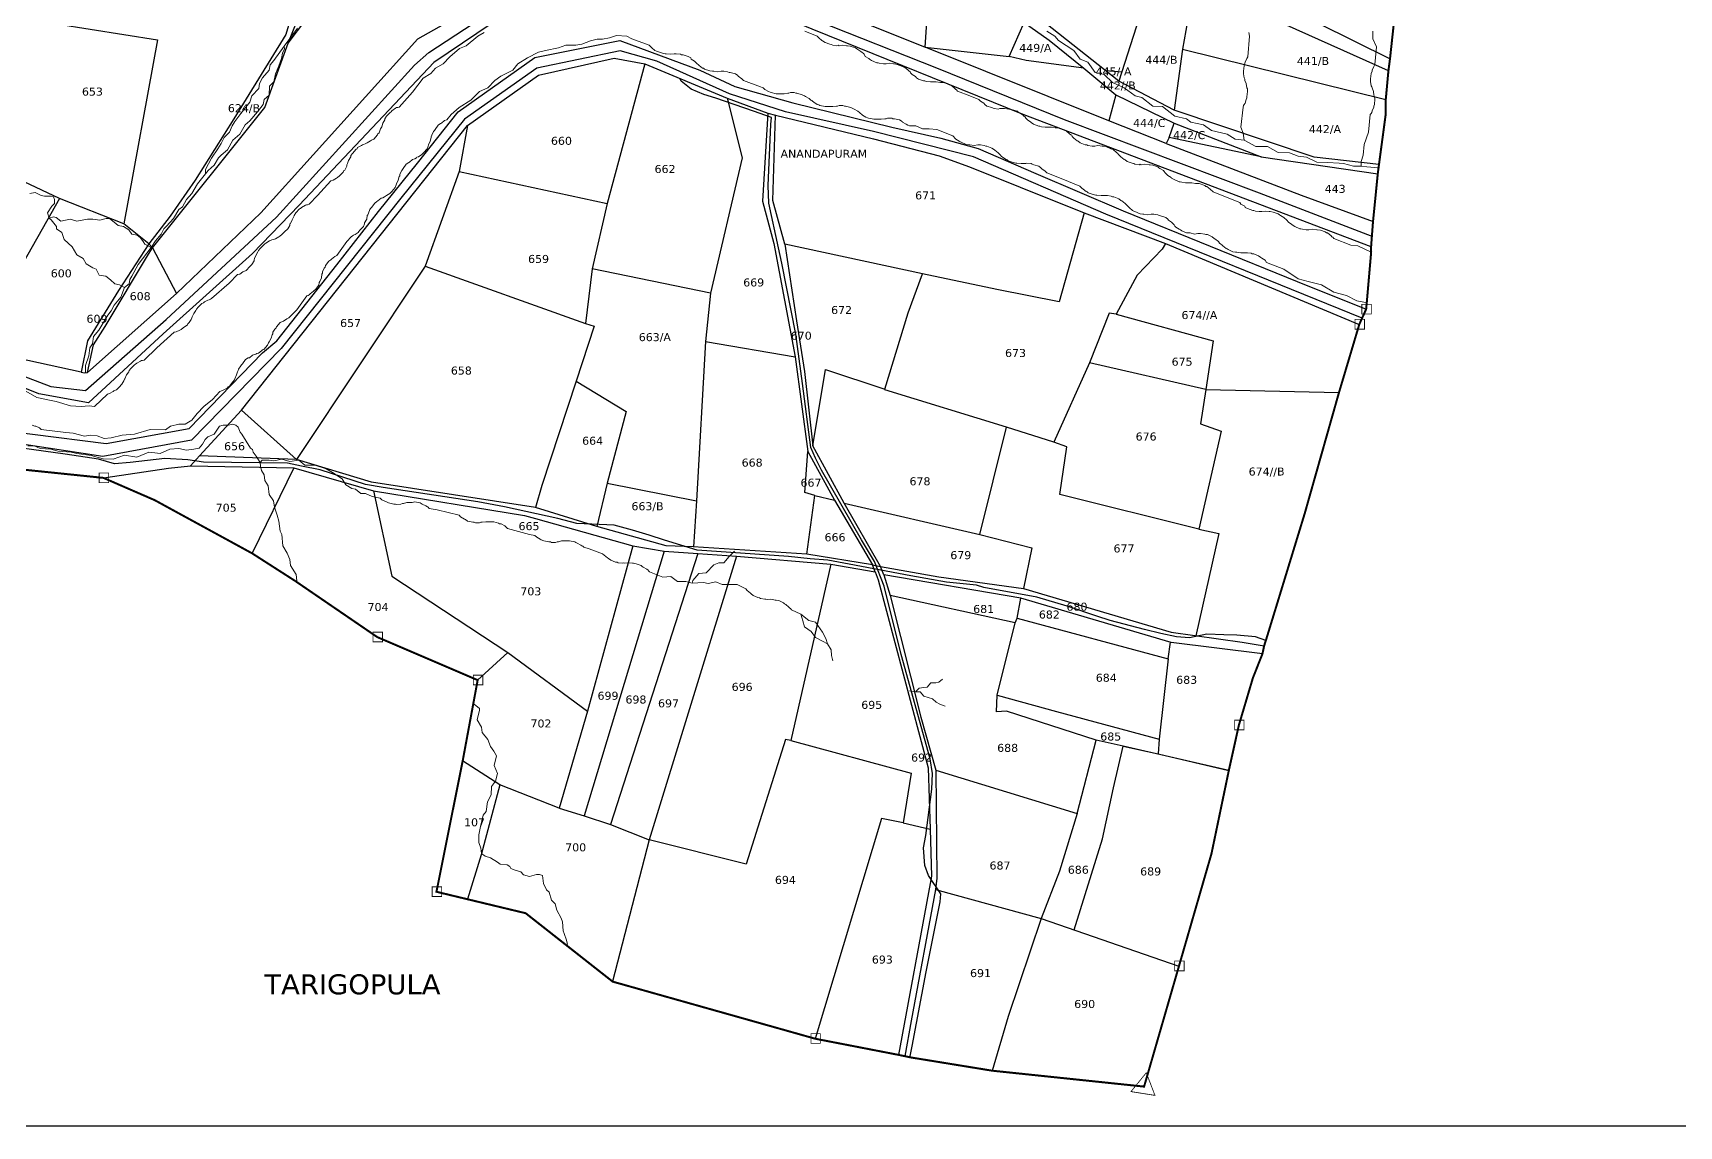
# Model space of a CAD drawing. Header units: inches. Extents: x 1032 to 3029, y -531 to 880.
# Drawn here: x 1238.3 to 1649.9, y -531.1 to -257.8 of the extents above; entities that cross this region are included whole.
import ezdxf
from ezdxf.enums import TextEntityAlignment as Align

# ---------------------------------------------------------------- set-up
doc = ezdxf.new("R2010")
doc.units = ezdxf.units.IN
doc.header["$LTSCALE"] = 15
doc.header["$MEASUREMENT"] = 0
for name, color, linetype in [('BOUNDARY', 5, 'Continuous'), ('PLOT NO', 7, 'Continuous'), ('ROAD', 50, 'Continuous'), ('STONES', 3, 'Continuous'), ('STREAM', 130, 'SL'), ('text2', 7, 'Continuous'), ('V', 6, 'Continuous')]:
    doc.layers.add(name, color=color, linetype=linetype)
doc.styles.get("Standard").update_dxf_attribs({"font": 'verdana.ttf'})
doc.linetypes.add('SL', pattern='A,8e-06,[1,streme line,S=0.066667,R=0,X=0,Y=0],-0.839413', length=0.839421)

msp = doc.modelspace()

# ---------------------------------------------------------------- linework, layer by layer
at = {"layer": 'BOUNDARY', "const_width": 0.5}
msp.add_lwpolyline([(1223.16, -365.64), (1255.96, -369.02), (1268.75, -374.58), (1293.11, -387.88), (1303.9, -394.8), (1324.41, -408.83), (1349.51, -419.59), (1345.76, -439.81), (1339.21, -472.51), (1361.51, -477.87), (1383.25, -494.97), (1433.9, -509.25), (1454.69, -513.28), (1457.84, -513.94), (1478.11, -517.24), (1516.11, -521.22), (1524.83, -491.09), (1532.95, -463.01), (1537.3, -442.15), (1539.81, -430.84), (1543.31, -419.05), (1545.7, -413.01), (1546.13, -410.99), (1546.69, -409.23), (1556.27, -377.91), (1564.83, -347.69), (1569.91, -330.64), (1570.61, -329.08), (1571.62, -326.85), (1571.75, -325.51), (1572.88, -312.53), (1572.86, -311.25), (1573.06, -308.58), (1573.34, -304.92), (1574.53, -292.98), (1574.83, -290.69), (1576.52, -278.07), (1576.53, -274.38), (1577.19, -267.24), (1577.59, -264.21), (1580.31, -238.99)], dxfattribs=at)
at = {"layer": 'ROAD'}
for points in [[(1457.53, -514), (1458.1, -511.11), (1461.61, -492.55), (1465.11, -475), (1465.29, -473.03), (1462.18, -468.48), (1461.34, -465.91), (1460.98, -461.52), (1461.52, -458.42), (1463.07, -446.88), (1463.19, -442.9), (1462.6, -439.26), (1455.36, -413.15), (1451.11, -396.07), (1448.72, -389.94), (1445.46, -384.51), (1435.46, -367.11), (1433.96, -364.05), (1432.82, -361.41), (1430.7, -345.44), (1429.01, -333.05), (1425.58, -315.31), (1424.73, -311.51), (1422.29, -300.3), (1422.1, -295.88), (1422.8, -280.64), (1422.99, -278.9), (1418.48, -277.35), (1409.03, -274.11), (1406.05, -273.15), (1402.86, -271.79), (1400.36, -269.81), (1400.01, -269.12)], [(1546.58, -409.69), (1543.95, -408.73), (1539.33, -408.35), (1536.07, -408.24), (1531.81, -408.06), (1527.46, -408.98), (1524.18, -408.78), (1520.32, -407.91), (1516.21, -406.94), (1507.6, -404.66), (1504.29, -403.58), (1496.87, -401.07), (1489.31, -398.83), (1476.02, -396.44), (1474.25, -395.81), (1466.72, -395.13), (1457.81, -393.53), (1442.38, -390.62), (1437.07, -389.59), (1432.62, -389.25), (1427.2, -388.68), (1404.37, -387.08), (1396.18, -384.63), (1392.42, -383.32), (1388.19, -382.12), (1383.63, -380.86), (1374.27, -380.41), (1369.53, -379.21), (1356.21, -376.29), (1349.54, -374.97), (1325.91, -371.44), (1321.43, -370.69), (1310.13, -366.99), (1305.51, -366.13), (1301.97, -365.33), (1280.96, -365.1), (1277.02, -364.48), (1271.31, -364.19), (1262.67, -365.16), (1258.74, -365.5), (1254.74, -364.36), (1246.35, -363.11), (1227.04, -360.42)]]:
    msp.add_lwpolyline(points, dxfattribs=at)
at = {"layer": 'STONES', "const_width": 0.2}
for points in [[(1572.91, -325.61), (1570.54, -325.61), (1570.54, -328.03), (1572.91, -328.03)], [(1571.2, -329.4), (1568.83, -329.4), (1568.83, -331.82), (1571.2, -331.82)], [(1257.26, -367.78), (1254.88, -367.78), (1254.88, -370.2), (1257.26, -370.2)], [(1325.71, -407.59), (1323.33, -407.59), (1323.33, -410.01), (1325.71, -410.01)], [(1350.81, -418.35), (1348.44, -418.35), (1348.44, -420.77), (1350.81, -420.77)], [(1541.11, -429.6), (1538.74, -429.6), (1538.74, -432.02), (1541.11, -432.02)], [(1340.51, -471.26), (1338.14, -471.26), (1338.14, -473.68), (1340.51, -473.68)], [(1526.13, -489.84), (1523.75, -489.84), (1523.75, -492.26), (1526.13, -492.26)], [(1435.19, -508), (1432.82, -508), (1432.82, -510.42), (1435.19, -510.42)], [(1518.83, -523.42), (1516.66, -517.76), (1512.84, -522.47)]]:
    msp.add_lwpolyline(points, close=True, dxfattribs=at)
at = {"layer": 'STREAM', "color": 4, "linetype": 'ByBlock', "lineweight": 0}
for points in [[(1235.99, -347.02), (1239.32, -348.89), (1242.93, -349.69), (1244.13, -349.95), (1247.73, -351.02), (1250.4, -351.15), (1252.4, -351.02), (1253.73, -351.15), (1256.94, -348.09), (1257.47, -347.95), (1258.4, -347.42), (1258.54, -347.28), (1259.2, -347.02), (1260.14, -346.08), (1260.27, -345.82), (1260.54, -345.55), (1261.07, -344.75), (1261.21, -344.35), (1261.34, -344.22), (1261.74, -343.28), (1262.27, -342.48), (1262.41, -342.21), (1262.81, -341.68), (1263.74, -340.75), (1264.01, -340.61), (1264.27, -340.35), (1265.21, -339.81), (1265.47, -339.68), (1265.74, -339.68), (1266.14, -339.55), (1269.34, -336.48), (1273.61, -332.61), (1274.15, -332.47), (1275.08, -332.07), (1275.35, -331.94), (1275.88, -331.54), (1276.95, -330.74), (1277.08, -330.47), (1277.35, -330.21), (1277.88, -329.41), (1278.02, -329.01), (1278.15, -328.74), (1278.55, -327.94), (1279.08, -327.14), (1279.22, -326.87), (1279.62, -326.34), (1280.55, -325.4), (1280.95, -325.27), (1281.22, -325), (1282.02, -324.6), (1282.42, -324.47), (1282.69, -324.34), (1282.95, -324.2), (1287.36, -320.33), (1289.49, -318.2), (1290.03, -318.06), (1290.83, -317.53), (1291.09, -317.4), (1291.63, -317.13), (1292.56, -316.2), (1292.83, -315.93), (1293.09, -315.66), (1293.63, -314.73), (1293.63, -314.46), (1293.76, -314.2), (1294.16, -313.26), (1294.56, -312.46), (1294.7, -312.19), (1295.1, -311.66), (1296.03, -310.73), (1296.3, -310.46), (1296.56, -310.33), (1297.5, -309.79), (1297.76, -309.66), (1298.03, -309.53), (1298.43, -309.39), (1298.96, -309.26), (1299.77, -308.73), (1300.03, -308.59), (1300.57, -308.19), (1301.5, -307.26), (1301.77, -306.99), (1302.03, -306.72), (1302.57, -305.92), (1302.57, -305.52), (1302.7, -305.39), (1303.1, -304.46), (1303.63, -303.52), (1303.63, -303.39), (1304.03, -302.72), (1304.97, -301.79), (1305.24, -301.65), (1305.5, -301.39), (1306.44, -300.85), (1306.7, -300.72), (1306.97, -300.72), (1307.37, -300.59), (1309.51, -298.45), (1312.84, -294.72), (1313.37, -294.58), (1314.18, -294.05), (1314.44, -293.91), (1314.98, -293.51), (1315.91, -292.58), (1316.04, -292.18), (1316.31, -292.05), (1316.84, -291.11), (1316.84, -290.71), (1316.98, -290.45), (1317.24, -289.65), (1317.78, -288.71), (1317.78, -288.44), (1318.18, -287.91), (1319.11, -286.84), (1319.38, -286.71), (1319.51, -286.44), (1320.45, -285.91), (1320.71, -285.78), (1320.98, -285.64), (1321.38, -285.51), (1321.91, -285.24), (1322.71, -284.71), (1322.98, -284.58), (1323.52, -284.31), (1324.45, -283.24), (1324.58, -282.97), (1324.85, -282.71), (1325.25, -281.77), (1325.38, -281.51), (1325.52, -281.24), (1325.78, -280.31), (1326.32, -279.5), (1326.32, -279.24), (1326.72, -278.57), (1327.65, -277.64), (1327.92, -277.5), (1328.05, -277.24), (1328.99, -276.57), (1329.25, -276.44), (1329.52, -276.44), (1329.92, -276.3), (1333.26, -272.57), (1335.92, -269.1), (1337.79, -267.9), (1338.99, -266.56), (1340.86, -265.5), (1342.59, -263.76), (1345, -261.63), (1346.6, -260.96), (1349.53, -258.56), (1351.13, -257.62)], [(1571.95, -325.27), (1569.28, -324.74), (1566.75, -323.4), (1563.55, -322.6), (1560.48, -320.73), (1557.14, -319.93), (1554.61, -319.27), (1551.01, -316.86), (1546.74, -315.13), (1546.34, -314.6), (1545.53, -314.06), (1545.27, -313.93), (1544.73, -313.53), (1543.53, -312.99), (1543.13, -312.99), (1542.87, -312.86), (1541.93, -312.73), (1541.53, -312.73), (1541.27, -312.73), (1540.33, -312.73), (1539.26, -312.59), (1539, -312.59), (1538.33, -312.46), (1537.13, -311.93), (1536.86, -311.79), (1536.6, -311.66), (1535.79, -310.99), (1535.53, -310.73), (1535.26, -310.59), (1534.99, -310.33), (1534.73, -309.93), (1533.79, -309.26), (1533.66, -309.13), (1533.13, -308.73), (1531.93, -308.19), (1531.53, -308.19), (1531.26, -308.06), (1530.19, -307.92), (1529.79, -307.92), (1529.52, -307.92), (1528.72, -308.06), (1527.66, -307.79), (1527.39, -307.79), (1526.72, -307.79), (1525.52, -307.26), (1525.25, -306.99), (1524.85, -306.86), (1524.05, -306.32), (1523.79, -306.06), (1523.65, -305.79), (1523.39, -305.52), (1522.99, -305.12), (1522.19, -304.59), (1522.05, -304.32), (1521.52, -303.92), (1520.18, -303.52), (1519.92, -303.39), (1519.52, -303.25), (1518.58, -303.12), (1518.18, -303.12), (1517.92, -303.12), (1516.98, -303.25), (1516.05, -303.12), (1515.78, -303.12), (1515.11, -302.99), (1513.78, -302.45), (1513.51, -302.32), (1513.25, -302.19), (1512.45, -301.52), (1512.18, -301.25), (1512.05, -301.12), (1511.78, -300.85), (1511.38, -300.45), (1510.58, -299.79), (1510.31, -299.65), (1509.78, -299.25), (1508.58, -298.72), (1508.18, -298.72), (1507.91, -298.58), (1506.98, -298.45), (1506.57, -298.45), (1506.31, -298.45), (1505.37, -298.45), (1504.31, -298.32), (1504.04, -298.32), (1503.37, -298.18), (1502.17, -297.78), (1501.9, -297.52), (1501.64, -297.38), (1500.84, -296.85), (1500.57, -296.58), (1500.3, -296.32), (1500.04, -296.05), (1495.77, -294.32), (1491.76, -292.71), (1491.36, -292.31), (1490.56, -291.78), (1490.3, -291.51), (1489.76, -291.11), (1488.56, -290.71), (1488.16, -290.58), (1487.9, -290.45), (1486.83, -290.31), (1486.56, -290.45), (1486.29, -290.45), (1485.36, -290.45), (1484.29, -290.31), (1484.03, -290.31), (1483.36, -290.18), (1482.16, -289.78), (1481.89, -289.51), (1481.62, -289.38), (1480.69, -288.84), (1480.42, -288.58), (1480.29, -288.44), (1480.02, -288.18), (1479.62, -287.78), (1478.82, -287.11), (1478.69, -286.98), (1478.02, -286.58), (1476.82, -286.04), (1476.55, -286.04), (1476.15, -285.91), (1475.22, -285.78), (1474.82, -285.78), (1474.55, -285.78), (1473.62, -285.91), (1472.55, -285.78), (1472.42, -285.78), (1471.62, -285.64), (1470.42, -285.11), (1470.15, -284.98), (1469.88, -284.84), (1469.08, -284.31), (1468.82, -284.04), (1468.55, -283.77), (1468.28, -283.51), (1464.28, -281.91), (1462.41, -281.77), (1460.68, -281.77), (1459.08, -280.97), (1457.47, -280.97), (1457.07, -280.84), (1456.67, -280.57), (1455.74, -280.04), (1455.61, -279.91), (1454.94, -279.5), (1453.74, -279.24), (1453.34, -279.24), (1453.07, -279.1), (1452, -279.1), (1451.6, -279.24), (1451.34, -279.24), (1450.4, -279.37), (1449.47, -279.37), (1449.2, -279.37), (1448.53, -279.37), (1447.2, -279.1), (1446.93, -278.97), (1446.53, -278.84), (1445.73, -278.3), (1445.47, -278.04), (1445.2, -277.9), (1444.93, -277.64), (1444.53, -277.37), (1443.6, -276.84), (1443.33, -276.7), (1442.8, -276.44), (1441.46, -276.04), (1441.2, -276.04), (1440.8, -275.9), (1439.86, -275.9), (1439.46, -276.04), (1439.19, -276.04), (1438.26, -276.17), (1437.33, -276.17), (1437.06, -276.17), (1436.39, -276.17), (1435.06, -275.9), (1434.79, -275.77), (1434.39, -275.64), (1433.59, -275.1), (1433.19, -274.83), (1433.06, -274.7), (1432.79, -274.57), (1432.39, -274.17), (1431.46, -273.63), (1431.19, -273.5), (1430.66, -273.23), (1429.32, -272.83), (1429.05, -272.83), (1428.65, -272.7), (1427.72, -272.7), (1427.32, -272.83), (1427.05, -272.83), (1426.12, -272.97), (1425.05, -272.97), (1424.78, -272.97), (1424.12, -272.97), (1422.92, -272.7), (1422.65, -272.57), (1422.25, -272.43), (1421.32, -271.9), (1421.05, -271.63), (1420.92, -271.5), (1420.65, -271.37), (1420.25, -271.23), (1415.98, -269.63), (1415.58, -269.23), (1414.64, -268.56), (1414.51, -268.43), (1413.98, -268.03), (1412.64, -267.63), (1412.38, -267.63), (1411.98, -267.5), (1411.04, -267.36), (1410.64, -267.36), (1410.38, -267.36), (1409.44, -267.5), (1408.51, -267.36), (1408.24, -267.36), (1407.57, -267.23), (1406.24, -266.83), (1405.97, -266.56), (1405.71, -266.56), (1404.9, -265.9), (1404.64, -265.63), (1404.37, -265.5), (1404.1, -265.23), (1403.7, -264.83), (1402.9, -264.29), (1402.77, -264.03), (1402.1, -263.63), (1400.9, -263.23), (1400.5, -263.23), (1400.23, -263.09), (1399.17, -262.96), (1398.9, -262.96), (1398.63, -262.96), (1397.7, -263.09), (1396.63, -262.96), (1396.37, -262.96), (1395.7, -262.83), (1394.5, -262.43), (1394.23, -262.29), (1393.83, -262.16), (1393.03, -261.49), (1392.76, -261.23), (1392.63, -261.09), (1392.36, -260.83), (1388.09, -259.22), (1386.76, -258.56), (1384.22, -258.42), (1382.49, -258.96), (1380.75, -259.36), (1379.42, -259.36), (1377.69, -259.76), (1375.55, -260.56), (1374.08, -260.83), (1371.55, -260.83), (1369.68, -261.49), (1366.48, -262.16), (1364.74, -262.56), (1361.94, -264.03), (1359.54, -265.5), (1358.34, -267.1), (1355.27, -268.56), (1353.8, -269.63), (1352.07, -271.5), (1349.93, -272.43), (1347.8, -274.57), (1344.86, -276.44), (1342.86, -278.17), (1341.79, -279.5), (1341.26, -279.64), (1340.46, -280.31), (1340.19, -280.44), (1339.66, -280.84), (1338.86, -281.91), (1338.73, -282.17), (1338.46, -282.44), (1338.06, -283.37), (1337.92, -283.77), (1337.92, -283.91), (1337.66, -284.84), (1337.26, -285.78), (1337.12, -286.04), (1336.86, -286.71), (1336.06, -287.64), (1335.79, -287.91), (1335.52, -288.18), (1334.72, -288.71), (1334.32, -288.84), (1334.19, -288.98), (1333.79, -289.24), (1333.26, -289.38), (1332.45, -290.05), (1332.32, -290.18), (1331.65, -290.58), (1330.85, -291.65), (1330.72, -291.91), (1330.59, -292.18), (1330.05, -293.11), (1330.05, -293.51), (1329.92, -293.65), (1329.65, -294.58), (1329.25, -295.52), (1329.12, -295.78), (1328.85, -296.45), (1328.05, -297.38), (1327.78, -297.65), (1327.52, -297.92), (1326.72, -298.45), (1326.45, -298.58), (1326.18, -298.72), (1325.78, -298.98), (1325.38, -299.12), (1324.58, -299.79), (1324.32, -299.92), (1323.78, -300.32), (1322.98, -301.39), (1322.71, -301.65), (1322.58, -301.92), (1322.18, -302.85), (1322.05, -303.25), (1321.91, -303.39), (1321.78, -304.32), (1321.25, -305.26), (1321.25, -305.52), (1320.98, -306.19), (1320.05, -307.12), (1319.78, -307.39), (1319.65, -307.66), (1318.85, -308.19), (1318.44, -308.32), (1318.18, -308.46), (1317.91, -308.73), (1316.84, -309.93), (1314.31, -313.39), (1313.77, -313.66), (1312.97, -314.33), (1312.84, -314.46), (1312.31, -314.86), (1311.51, -315.93), (1311.37, -316.33), (1311.11, -316.6), (1310.71, -317.53), (1310.71, -317.8), (1310.57, -318.06), (1310.44, -319), (1310.04, -319.93), (1309.91, -320.2), (1309.77, -320.87), (1308.97, -321.93), (1308.7, -322.07), (1308.44, -322.33), (1307.64, -323), (1307.37, -323.27), (1307.1, -323.4), (1306.84, -323.54), (1304.3, -327), (1302.3, -329.01), (1301.77, -329.27), (1300.97, -329.81), (1300.7, -329.94), (1300.17, -330.21), (1299.23, -331.27), (1299.1, -331.54), (1298.83, -331.81), (1298.3, -332.61), (1298.3, -333.01), (1298.16, -333.28), (1297.9, -334.08), (1297.36, -335.01), (1297.23, -335.28), (1296.96, -335.81), (1296.03, -336.88), (1295.76, -337.01), (1295.5, -337.28), (1294.7, -337.81), (1294.29, -337.95), (1294.03, -338.08), (1293.76, -338.21), (1293.23, -338.35), (1292.43, -339.01), (1292.16, -339.01), (1291.49, -339.41), (1290.69, -340.48), (1290.43, -340.75), (1290.29, -341.01), (1289.76, -341.81), (1289.62, -342.21), (1289.49, -342.48), (1289.22, -343.28), (1288.82, -344.22), (1288.69, -344.48), (1288.29, -345.02), (1287.49, -346.08), (1287.09, -346.22), (1286.96, -346.48), (1286.02, -347.02), (1285.76, -347.15), (1285.49, -347.28), (1285.09, -347.42), (1283.22, -349.42), (1281.09, -351.15), (1279.35, -352.89), (1278.02, -354.62), (1276.42, -355.56), (1274.81, -355.56), (1272.68, -356.09), (1271.48, -357.03), (1267.61, -356.89), (1263.74, -358.09), (1260.67, -358.36), (1257.87, -359.03), (1256.14, -359.16), (1254.4, -358.49), (1252.67, -358.36), (1251.2, -358.63), (1248.4, -357.83), (1246.53, -357.69), (1240.39, -356.89), (1239.99, -356.49), (1239.06, -356.09), (1238.79, -356.09), (1238.12, -355.82)], [(1304.44, -256.56), (1301.1, -261.09), (1298.56, -264.69), (1297.63, -265.76), (1297.36, -267.1), (1295.76, -268.96), (1294.96, -270.43), (1294.83, -271.63), (1293.09, -273.5), (1292.56, -275.1), (1290.29, -277.9), (1288.82, -279.91), (1288.16, -280.97), (1287.49, -282.57), (1286.16, -283.91), (1285.36, -285.38), (1284.55, -286.71), (1282.95, -289.11), (1281.49, -291.91), (1281.49, -292.98), (1279.48, -295.52), (1278.02, -297.92), (1276.68, -299.39), (1275.75, -301.25), (1274.81, -301.92), (1273.48, -304.19), (1271.75, -306.06), (1271.08, -306.72), (1270.41, -308.06), (1268.94, -309.79), (1267.88, -311.39), (1264.67, -315.66), (1263.07, -318.6), (1262.54, -319.4), (1262.41, -320.47), (1261.21, -321.4), (1260.27, -323.8), (1258.67, -325.8), (1257.87, -327.27), (1257.07, -328.34), (1254.8, -332.07), (1253.47, -333.68), (1253.2, -335.54), (1252.53, -336.48), (1252.27, -338.48), (1251.47, -340.88), (1251.47, -342.62)], [(1431.32, -257.36), (1434.39, -258.56), (1434.79, -258.96), (1435.59, -259.62), (1435.73, -259.76), (1436.39, -260.16), (1437.59, -260.56), (1437.86, -260.69), (1438.26, -260.83), (1439.19, -260.96), (1439.6, -260.83), (1439.86, -260.96), (1440.8, -260.83), (1441.73, -260.96), (1442, -260.96), (1442.66, -261.09), (1444, -261.49), (1444.27, -261.76), (1444.53, -261.89), (1445.33, -262.43), (1445.6, -262.69), (1445.87, -262.83), (1446.13, -263.09), (1446.4, -263.63), (1447.33, -264.16), (1447.47, -264.29), (1448, -264.69), (1449.34, -265.23), (1449.6, -265.23), (1449.87, -265.36), (1450.94, -265.5), (1451.34, -265.5), (1451.6, -265.5), (1452.54, -265.36), (1453.47, -265.5), (1453.74, -265.5), (1454.41, -265.63), (1455.74, -266.16), (1456.01, -266.3), (1456.27, -266.43), (1457.07, -266.96), (1457.34, -267.23), (1457.61, -267.5), (1457.74, -267.76), (1458.14, -268.16), (1458.94, -268.7), (1459.21, -268.96), (1459.74, -269.36), (1460.94, -269.76), (1461.34, -269.76), (1461.61, -269.9), (1462.68, -270.03), (1463.08, -270.03), (1463.34, -270.03), (1464.15, -270.03), (1465.21, -270.17), (1465.48, -270.17), (1466.15, -270.17), (1467.35, -270.7), (1467.61, -270.83), (1468.01, -270.97), (1468.82, -271.63), (1469.08, -271.9), (1469.22, -272.03), (1469.48, -272.3), (1472.55, -273.5), (1474.82, -274.43), (1475.22, -274.83), (1476.02, -275.37), (1476.29, -275.64), (1476.82, -276.04), (1478.02, -276.44), (1478.42, -276.57), (1478.69, -276.7), (1479.62, -276.84), (1480.02, -276.7), (1480.29, -276.7), (1481.22, -276.7), (1482.29, -276.84), (1482.56, -276.84), (1483.23, -276.97), (1484.43, -277.37), (1484.69, -277.64), (1484.96, -277.77), (1485.89, -278.3), (1486.03, -278.57), (1486.29, -278.7), (1486.56, -279.1), (1486.96, -279.5), (1487.76, -280.04), (1487.9, -280.17), (1488.43, -280.57), (1489.76, -281.11), (1490.03, -281.11), (1490.43, -281.24), (1491.36, -281.37), (1491.76, -281.37), (1492.03, -281.37), (1492.97, -281.37), (1493.9, -281.51), (1494.17, -281.51), (1494.83, -281.51), (1496.17, -282.04), (1496.43, -282.17), (1496.7, -282.31), (1497.5, -282.97), (1497.77, -283.24), (1498.04, -283.37), (1498.17, -283.64), (1498.57, -284.04), (1499.37, -284.71), (1499.64, -284.84), (1500.17, -285.24), (1501.37, -285.78), (1501.77, -285.78), (1502.04, -285.91), (1503.11, -286.04), (1503.51, -286.04), (1503.77, -286.04), (1504.57, -285.91), (1505.64, -286.04), (1505.91, -286.04), (1506.57, -286.18), (1507.78, -286.71), (1508.04, -286.84), (1508.44, -286.98), (1509.24, -287.64), (1509.51, -287.91), (1509.64, -288.04), (1509.91, -288.31), (1510.31, -288.71), (1511.11, -289.38), (1511.38, -289.51), (1511.91, -289.91), (1513.11, -290.31), (1513.51, -290.45), (1513.78, -290.58), (1514.85, -290.71), (1515.11, -290.58), (1515.38, -290.71), (1516.31, -290.58), (1517.38, -290.71), (1517.65, -290.71), (1518.32, -290.85), (1519.52, -291.25), (1519.78, -291.51), (1520.05, -291.65), (1520.98, -292.18), (1521.12, -292.45), (1521.38, -292.71), (1521.65, -292.98), (1522.05, -293.38), (1522.85, -293.91), (1522.99, -294.05), (1523.65, -294.45), (1524.85, -294.98), (1525.12, -294.98), (1525.52, -295.12), (1526.46, -295.25), (1526.86, -295.25), (1527.12, -295.25), (1528.06, -295.25), (1528.99, -295.38), (1529.26, -295.38), (1529.92, -295.38), (1531.26, -295.92), (1531.53, -296.18), (1531.79, -296.18), (1532.59, -296.85), (1532.86, -297.12), (1533.13, -297.25), (1533.39, -297.52), (1535.66, -298.45), (1540.06, -300.19), (1540.33, -300.59), (1541.27, -301.12), (1541.4, -301.39), (1541.93, -301.65), (1543.27, -302.19), (1543.53, -302.19), (1543.93, -302.32), (1544.87, -302.45), (1545.27, -302.45), (1545.53, -302.45), (1546.47, -302.32), (1547.4, -302.45), (1547.67, -302.45), (1548.34, -302.59), (1549.67, -302.99), (1549.94, -303.25), (1550.2, -303.39), (1551.01, -303.92), (1551.27, -304.19), (1551.54, -304.32), (1551.81, -304.59), (1552.21, -305.12), (1553.01, -305.66), (1553.14, -305.79), (1553.81, -306.19), (1555.01, -306.72), (1555.28, -306.72), (1555.68, -306.86), (1556.61, -306.99), (1557.01, -306.99), (1557.28, -306.99), (1558.21, -306.86), (1559.28, -306.99), (1559.41, -306.99), (1560.21, -307.12), (1561.41, -307.52), (1561.68, -307.79), (1561.95, -307.79), (1562.88, -308.46), (1563.01, -308.73), (1563.28, -308.86), (1563.55, -309.13), (1567.82, -310.86), (1569.55, -310.99), (1572.75, -312.46)], [(1491.76, -257.36), (1493.77, -258.56), (1494.7, -259.62), (1498.57, -262.16), (1500.17, -264.29), (1502.04, -265.09), (1503.91, -267.63), (1506.17, -268.16), (1508.18, -270.17), (1511.11, -271.5), (1513.91, -273.5), (1515.51, -273.9), (1518.32, -276.04), (1520.72, -276.17), (1523.79, -278.57), (1526.72, -279.24), (1527.79, -280.04), (1530.99, -280.71), (1532.99, -282.17), (1536.86, -283.11), (1538.86, -284.31), (1541.13, -284.58), (1544.07, -286.18), (1547, -286.18), (1549.67, -287.64), (1552.47, -287.78), (1554.61, -288.58), (1556.74, -288.84), (1559.28, -290.05), (1561.95, -290.18), (1564.88, -290.31), (1565.95, -290.45), (1568.48, -291.11), (1570.35, -291.11), (1571.82, -291.25), (1574.76, -291.51)], [(1542.33, -257.62), (1542.47, -258.56), (1542.07, -263.76), (1541.8, -264.16), (1541.4, -265.09), (1541.27, -265.36), (1541.13, -266.03), (1541, -267.36), (1541, -267.63), (1541, -268.03), (1541.13, -268.96), (1541.27, -269.36), (1541.27, -269.63), (1541.67, -270.43), (1541.8, -271.5), (1541.93, -271.77), (1541.93, -272.43), (1541.8, -273.77), (1541.8, -274.03), (1541.67, -274.43), (1541.4, -275.37), (1541.13, -275.64), (1541, -275.9), (1540.87, -276.3), (1540.33, -281.37), (1540.87, -282.84), (1541.13, -284.58)], [(1573.29, -257.36), (1573.29, -259.22), (1574.22, -261.23), (1573.82, -265.63), (1573.55, -266.16), (1573.15, -267.1), (1573.15, -267.36), (1572.89, -267.9), (1572.75, -269.23), (1572.75, -269.63), (1572.75, -269.9), (1572.89, -270.97), (1573.02, -271.23), (1573.15, -271.5), (1573.42, -272.43), (1573.55, -273.37), (1573.69, -273.63), (1573.82, -274.3), (1573.69, -275.64), (1573.55, -276.04), (1573.55, -276.3), (1573.15, -277.24), (1573.02, -277.64), (1572.89, -277.9), (1572.62, -278.17), (1572.22, -282.57), (1571.15, -285.64), (1570.89, -288.31), (1570.35, -289.91), (1570.35, -291.11)], [(1281.49, -292.98), (1282.15, -292.18), (1283.62, -290.85), (1284.69, -288.98), (1285.36, -288.31), (1286.96, -286.98), (1288.29, -284.58), (1290.03, -283.11), (1291.36, -280.71), (1292.56, -279.77), (1294.43, -277.5), (1295.9, -275.64), (1296.16, -274.43), (1297.36, -273.37), (1297.5, -271.1), (1298.56, -270.03), (1298.96, -268.03), (1299.77, -266.03), (1300.43, -264.16), (1300.7, -262.83), (1301.23, -261.76), (1301.1, -261.09)], [(1237.59, -297.92), (1238.92, -297.65), (1240.39, -298.45), (1241.19, -298.58), (1242.93, -298.58), (1243.46, -298.72), (1243.73, -299.39), (1243.73, -300.45), (1243.06, -301.12), (1241.99, -302.72), (1242.39, -304.06), (1242.93, -304.46), (1244.26, -306.19), (1244.26, -306.72), (1245.59, -307.66), (1246.13, -309.39), (1248.13, -311.26), (1249.33, -313.26), (1250.93, -314.2), (1251.6, -315.53), (1253.33, -316.46), (1254.13, -316.86), (1254.93, -318.33), (1256.54, -318.6), (1257.74, -319.53), (1258.8, -320.47), (1260, -320.73), (1261.21, -321.4)], [(1242.39, -304.06), (1243.46, -303.79), (1244.13, -303.92), (1245.33, -304.86), (1247.6, -304.32), (1249.33, -304.86), (1250.66, -304.59), (1252, -304.32), (1253.33, -304.32), (1255.07, -304.59), (1256.67, -304.19), (1257.47, -304.19), (1258.67, -305.12), (1259.6, -305.92), (1260.94, -306.19), (1262.27, -306.99), (1263.07, -308.06), (1264.41, -308.32), (1265.21, -308.99), (1265.88, -309.93), (1266.28, -310.59), (1267.88, -311.39)], [(1237.06, -361.03), (1238.66, -361.03), (1240.12, -361.69), (1242.79, -361.83), (1244.66, -362.36), (1247.86, -362.63), (1249.33, -362.9), (1252.93, -363.43), (1255.87, -364.23), (1258.4, -364.36), (1261.21, -363.3), (1264.27, -363.83), (1267.34, -362.63), (1268.81, -362.76), (1270.14, -362.9), (1272.55, -361.83), (1274.81, -361.69), (1276.68, -362.1), (1278.55, -361.83), (1279.88, -361.56), (1280.69, -360.63), (1281.35, -359.43), (1282.02, -358.76), (1283.62, -358.09), (1284.96, -356.09), (1285.89, -355.82), (1287.22, -355.82), (1288.29, -355.56), (1289.09, -355.82), (1289.62, -356.36), (1290.16, -357.56), (1290.56, -358.09), (1292.69, -361.56), (1293.23, -361.96), (1293.36, -362.63), (1294.16, -363.56), (1295.1, -365.16), (1295.23, -366.1), (1295.5, -367.17), (1296.16, -368.23), (1296.3, -369.7), (1297.1, -371.03), (1297.36, -373.17), (1298.43, -374.77), (1298.7, -376.37), (1299.37, -378.37), (1299.77, -379.84), (1300.17, -382.38), (1300.57, -383.18), (1300.83, -385.98), (1301.9, -387.85), (1302.57, -389.45), (1302.7, -390.92), (1304.17, -393.18), (1304.3, -394.78)], [(1295.1, -365.16), (1295.63, -364.63), (1297.36, -364.63), (1298.56, -364.76), (1300.57, -364.36), (1302.57, -364.9), (1304.84, -364.63), (1306.3, -365.83), (1308.84, -365.83), (1311.64, -366.77), (1313.24, -367.7), (1315.64, -369.3), (1316.58, -370.77), (1318.04, -371.7), (1318.98, -371.84), (1320.31, -372.9), (1321.51, -372.9), (1323.11, -373.7), (1325.12, -374.1), (1325.52, -374.5), (1326.45, -374.9), (1326.72, -375.04), (1327.25, -375.3), (1328.59, -375.57), (1328.99, -375.57), (1329.25, -375.7), (1330.32, -375.57), (1330.72, -375.44), (1330.99, -375.44), (1331.79, -375.17), (1332.85, -375.17), (1333.12, -375.17), (1333.79, -375.04), (1335.12, -375.3), (1335.39, -375.44), (1335.66, -375.57), (1336.59, -375.97), (1336.99, -376.24), (1337.12, -376.37), (1337.39, -376.64), (1339.39, -377.04), (1344.86, -378.37), (1345.26, -378.77), (1346.2, -379.31), (1346.46, -379.44), (1347, -379.84), (1348.33, -380.11), (1348.6, -380.11), (1349, -380.24), (1349.93, -380.24), (1350.33, -380.11), (1350.6, -380.11), (1351.53, -379.97), (1352.6, -379.97), (1352.74, -379.97), (1353.54, -379.97), (1354.74, -380.37), (1355, -380.51), (1355.4, -380.51), (1356.34, -381.04), (1356.6, -381.31), (1356.74, -381.44), (1357, -381.71), (1362.48, -383.18), (1363.81, -383.44), (1364.34, -383.84), (1365.14, -384.38), (1365.41, -384.51), (1366.08, -384.78), (1367.28, -385.04), (1367.68, -385.04), (1367.95, -385.18), (1369.01, -385.18), (1369.41, -385.04), (1369.68, -385.04), (1370.48, -384.78), (1371.55, -384.78), (1371.82, -384.78), (1372.48, -384.78), (1373.82, -385.04), (1374.08, -385.18), (1374.35, -385.31), (1375.28, -385.84), (1375.55, -385.98), (1375.82, -386.11), (1376.08, -386.38), (1377.42, -386.78), (1380.75, -387.98), (1381.15, -388.38), (1381.96, -389.05), (1382.22, -389.18), (1382.76, -389.58), (1383.96, -390.11), (1384.36, -390.11), (1384.62, -390.25), (1385.69, -390.38), (1385.96, -390.25), (1386.23, -390.38), (1387.16, -390.25), (1388.23, -390.38), (1388.49, -390.38), (1389.16, -390.51), (1390.36, -390.92), (1390.63, -391.18), (1390.89, -391.32), (1391.83, -391.85), (1392.1, -392.12), (1392.23, -392.25), (1392.5, -392.52), (1395.83, -393.85), (1397.83, -393.72), (1399.43, -394.92), (1401.57, -394.92), (1403.17, -395.32), (1405.97, -395.18), (1407.17, -395.45), (1409.04, -395.05), (1410.64, -395.72), (1414.38, -395.72), (1416.51, -396.79), (1416.91, -397.19), (1417.71, -397.85), (1417.85, -397.99), (1418.38, -398.39), (1419.58, -398.92), (1419.98, -399.05), (1420.25, -399.19), (1421.32, -399.32), (1421.58, -399.32), (1421.85, -399.45), (1422.78, -399.32), (1423.85, -399.59), (1424.12, -399.59), (1424.78, -399.72), (1425.99, -400.25), (1426.25, -400.52), (1426.52, -400.66), (1427.32, -401.32), (1427.59, -401.59), (1427.72, -401.72), (1427.99, -401.99), (1430.26, -403.06)], [(1403.17, -395.32), (1403.3, -394.65), (1404.77, -392.92), (1406.64, -392.78), (1408.51, -390.78), (1409.84, -390.25), (1411.04, -390.25), (1412.38, -388.65), (1413.71, -387.31)], [(1436.93, -410.53), (1436.53, -409.19), (1435.73, -407.59), (1433.99, -405.06), (1432.26, -404.66), (1430.26, -403.06), (1430.79, -404.79), (1431.19, -406.26), (1432.92, -407.46), (1433.99, -408.93), (1435.73, -409.86), (1436.93, -410.53), (1437.86, -412), (1437.99, -413.46), (1438.26, -414.8)], [(1465.75, -419.33), (1464.81, -420.14), (1464.01, -420.27), (1462.81, -420.27), (1461.88, -421.34), (1461.08, -421.47), (1459.88, -421.6), (1459.21, -422.27), (1459.08, -422.54), (1457.47, -422.27)], [(1459.08, -422.54), (1460.14, -422.54), (1461.08, -423.6), (1463.21, -424.27), (1464.15, -425.07), (1465.08, -425.61), (1466.41, -426.14)], [(1371.95, -485.65), (1371.68, -484.58), (1371.15, -482.98), (1370.88, -482.31), (1370.75, -480.04), (1370.35, -479.11), (1369.28, -477.11), (1368.88, -475.51), (1367.95, -474.57), (1367.41, -472.57), (1366.74, -472.04), (1365.94, -470.44), (1365.68, -468.44), (1365.01, -468.17), (1364.21, -468.17), (1362.48, -468.7), (1361.01, -468.3), (1360.34, -467.5), (1358.87, -467.1), (1357.81, -466.7), (1357.54, -466.17), (1356.87, -465.77), (1355.14, -465.63), (1354.47, -465.1), (1352.74, -464.03), (1351.4, -463.63), (1350.47, -462.96), (1350.33, -461.63), (1349.8, -460.16), (1349.8, -458.29), (1350.2, -456.16), (1350.87, -453.36), (1351.67, -452.42), (1351.93, -450.02), (1352.87, -448.29), (1353, -446.15), (1353.94, -444.82), (1354.47, -442.95), (1353.67, -440.95), (1354.2, -438.55), (1353.54, -437.35), (1352.74, -436.15), (1352.07, -434.41), (1350.6, -432.68), (1350.47, -431.34), (1349.4, -429.48), (1349.93, -427.07), (1349.93, -426.67), (1348.6, -425.61)]]:
    msp.add_lwpolyline(points, dxfattribs=at)
at = {"layer": 'text2'}
for points in [[(1577.19, -267.24), (1528.63, -245.43), (1518.11, -241.07), (1496.61, -230.19), (1472.6, -219.09), (1460.9, -213.21), (1436.78, -200.08), (1435.27, -199.7), (1427.79, -195.81), (1401.38, -183.73), (1384.46, -175.06), (1372.91, -168.9), (1359.35, -160.9), (1351.21, -154.35), (1345.58, -150.01), (1339.54, -145.67), (1325.76, -135.76)], [(1340.05, -164.79), (1331.59, -188.52), (1316.02, -213.53), (1305.97, -243.85), (1305.24, -245.81), (1301.53, -258.15), (1288.53, -279.28), (1278.89, -294.58), (1272.67, -303.61), (1267.31, -310.47), (1261.09, -305.51), (1244.96, -299.19), (1230.33, -292.26), (1233.07, -284.55), (1233.36, -282.81), (1235.07, -278.39), (1235.82, -254.12), (1231.09, -253.45), (1236.48, -228.25)], [(1402.99, -178.33), (1430.19, -191.22), (1437.34, -195.06), (1461.81, -208.28), (1485.91, -219.63), (1493.95, -223.21), (1498.7, -224.92), (1520.4, -235.81), (1529.36, -240.46), (1559.67, -255.3), (1577.59, -264.21)], [(1302.1, -260.36), (1305.55, -251.8), (1312.59, -243.9), (1323.49, -234.09), (1331.39, -228.27), (1346.37, -222.84), (1359.07, -220.69), (1365.04, -221.04), (1380, -222.31), (1387.5, -225.56)], [(1268.21, -311.49), (1296.28, -276.39), (1302.1, -260.36), (1310.99, -248.56), (1317.27, -241.7), (1323.82, -236.49), (1332.03, -230.62), (1346.49, -225.1), (1357.58, -223.6), (1364.12, -223.94), (1362.77, -231.82), (1360.5, -244.54)], [(1574.83, -290.69), (1558.67, -288.82), (1523.59, -277.04), (1509.78, -269.86), (1491.52, -255.43), (1487.29, -252.64), (1469.3, -245.21), (1462.26, -244.28), (1452.06, -244.35), (1432.73, -249.83), (1423.91, -246.03), (1406.02, -235.23), (1396.36, -229.66), (1387.5, -225.56)], [(1169.84, -318.29), (1237.1, -344.04), (1242.78, -346.16), (1251.47, -347.19), (1271.66, -329.38), (1299.26, -303.8), (1333.75, -265.79), (1337.3, -262.67), (1359.47, -248.05), (1383.29, -242.94), (1404.42, -242.77), (1464.24, -266.52), (1496.09, -279.38), (1544.91, -297.78), (1573.06, -308.58)], [(1250.36, -342.58), (1251.21, -342.74), (1251.99, -342.69), (1274.21, -322.93), (1295.33, -302.72), (1334.57, -259.23), (1360.5, -244.54), (1383.07, -239.16), (1403.23, -239.39), (1416.8, -242.96), (1423.91, -246.03)], [(1572.86, -311.25), (1485.9, -278.2), (1433.17, -256.83), (1403.93, -244.73), (1383.01, -245), (1360.06, -250.65), (1338.53, -265.13), (1304.91, -300.81), (1293.2, -312.9), (1270.89, -333.02), (1252.25, -350.25), (1239.83, -348.03), (1223.01, -341.28), (1189.49, -328.35), (1169.62, -320.33)], [(1432.73, -249.83), (1461.41, -261.36), (1462.38, -246.27), (1451.69, -246.37), (1435.84, -251.08)], [(1461.41, -261.36), (1482.36, -263.68), (1486.12, -255.16), (1478, -251.95), (1470.43, -248.05), (1467.5, -247.08), (1462.38, -246.27)], [(1528.63, -245.43), (1525.73, -261.8), (1523.59, -277.04)], [(1516.27, -249.6), (1509.78, -269.86)], [(1235.82, -254.12), (1269.51, -259.51), (1261.09, -305.51)], [(1486.12, -255.16), (1492.4, -259.57), (1501.04, -266.6), (1486.59, -264.69), (1482.36, -263.68)], [(1570.61, -329.08), (1506.52, -303.05), (1473.44, -288.76), (1448.46, -282.42), (1426.43, -277.47), (1412.46, -273.01), (1394.32, -264.83), (1385.12, -262.28), (1364.31, -266.58), (1346.2, -279.37), (1330.28, -299.12), (1313.36, -320.34), (1300.35, -336.64), (1277.99, -359.59), (1255.82, -363.67), (1218.55, -358), (1194.54, -350.27), (1167.03, -341.29)], [(1167.62, -337.68), (1219.69, -355.75), (1256.66, -360.45), (1277.36, -356.64), (1295.72, -337.78), (1299.27, -334.74), (1314.29, -315.72), (1324.68, -302.4), (1334.51, -290.36), (1344.6, -277.5), (1363.83, -263.94), (1385.03, -259.63), (1405.07, -267.11), (1413.84, -271.15), (1428.29, -275.28), (1453.09, -281.35), (1465.29, -284.08), (1474.67, -286.68), (1489.08, -292.89), (1510.85, -302.26), (1554.39, -319.9), (1571.62, -326.85)], [(1521.6, -285.45), (1507.28, -279.76), (1461.41, -261.36)], [(1525.73, -261.8), (1576.53, -274.38)], [(1255.96, -369.02), (1272.18, -366.62), (1277.75, -366), (1279.98, -363.53), (1290.48, -352.07), (1347.01, -280.95), (1364.74, -268.36), (1383.67, -264.05), (1391.33, -265.52), (1411.91, -274.04), (1422.05, -277.86), (1423.99, -278.3), (1448.43, -284.28), (1464.9, -288.5), (1472.43, -291.23), (1485.16, -296.35), (1501.09, -302.79), (1521.45, -310.39), (1569.91, -330.64)], [(1391.33, -265.52), (1381.9, -300.45), (1378.12, -316.73), (1376.47, -330.42), (1378.63, -331.07), (1374.15, -344.81), (1365.56, -370.96), (1363.97, -376.46)], [(1501.04, -266.6), (1509.01, -273.23), (1523.67, -280.29), (1545.35, -288.75), (1574.53, -292.98)], [(1510.52, -267.55), (1506.44, -267.22)], [(1411.91, -274.04), (1415.62, -288.98), (1407.75, -322.84), (1406.49, -334.93), (1404.19, -374.74), (1403.47, -386.29)], [(1509.01, -273.23), (1507.28, -279.76)], [(1422.05, -277.86), (1420.75, -299.85), (1423.58, -310.44), (1428.88, -338.75), (1432.09, -362.46), (1438.75, -374.59), (1448.19, -390.79)], [(1450.24, -391.17), (1441.12, -375.36), (1433.34, -361.03), (1436.49, -341.88), (1451.34, -346.86), (1457.16, -327.78), (1460.73, -317.99), (1426.29, -310.55), (1423.34, -299.65), (1423.99, -278.3)], [(1347.01, -280.95), (1344.85, -292.44), (1336.38, -316.06), (1304.19, -364.42), (1290.48, -352.07)], [(1522.35, -283.94), (1521.6, -285.45), (1555.4, -298.33), (1573.34, -304.92)], [(1545.35, -288.75), (1522.35, -283.94), (1523.67, -280.29)], [(1344.85, -292.44), (1381.9, -300.45)], [(1244.96, -299.19), (1223.62, -336.76), (1204.02, -328.49)], [(1501.09, -302.79), (1494.9, -325.01), (1479.32, -321.94), (1460.73, -317.99)], [(1267.31, -310.47), (1259.76, -322.16), (1251.98, -334.77), (1250.36, -342.58), (1223.62, -336.76)], [(1251.99, -342.69), (1253.47, -335.72), (1256.38, -331.16), (1267.21, -313.08), (1268.21, -311.49), (1267.31, -310.47)], [(1268.21, -311.49), (1274.21, -322.93)], [(1426.29, -310.55), (1429.22, -329.73), (1431.2, -342.45), (1433.34, -361.03)], [(1521.45, -310.39), (1520.66, -311.82), (1514.35, -318.35), (1509.16, -328.12), (1507.37, -327.81), (1502.45, -340.24), (1493.54, -360.13), (1481.73, -356.3), (1451.29, -347.02)], [(1336.38, -316.06), (1376.47, -330.42)], [(1407.75, -322.84), (1378.12, -316.73)], [(1509.16, -328.12), (1533.34, -334.78), (1531.51, -346.91), (1564.83, -347.69)], [(1406.49, -334.93), (1428.88, -338.75)], [(1531.51, -346.91), (1502.45, -340.24)], [(1374.15, -344.81), (1386.67, -352.41), (1381.92, -370.34), (1379.28, -381.18)], [(1531.51, -346.91), (1530.19, -355.53), (1535.37, -357.32), (1529.8, -381.84), (1534.79, -382.9), (1529.05, -408.48)], [(1475.04, -383.18), (1481.73, -356.3)], [(1529.8, -381.84), (1495.03, -373.19), (1496.82, -361.22), (1493.54, -360.13)], [(1277.75, -366), (1303.53, -366.48), (1323.5, -372.29), (1361.18, -378.42), (1363.98, -379.14), (1388.31, -386.05), (1396.13, -387.33), (1404.52, -387.92), (1414.22, -388.59), (1437.82, -390.58), (1448.85, -392.55), (1448.19, -390.79), (1431.8, -388.06), (1403.39, -386.28), (1396.62, -386.04), (1379.28, -381.18), (1363.97, -376.46), (1323, -370.07), (1304.19, -364.42), (1279.98, -363.53)], [(1433.79, -373.42), (1431.28, -372.68), (1432.09, -362.46)], [(1303.53, -366.48), (1293.11, -387.88)], [(1381.92, -370.34), (1404.19, -374.74)], [(1323.5, -372.29), (1328.06, -393.62), (1357.06, -412.71), (1349.51, -419.59)], [(1431.8, -388.06), (1433.79, -373.42), (1438.75, -374.59)], [(1441.12, -375.36), (1475.04, -383.18), (1488.06, -386.49), (1485.95, -396.72)], [(1388.31, -386.05), (1376.99, -427.34)], [(1396.13, -387.33), (1376.13, -453.55)], [(1404.52, -387.92), (1382.69, -455.66)], [(1414.22, -388.59), (1392.42, -459.48)], [(1437.82, -390.58), (1427.82, -434.72), (1426.49, -434.46), (1416.64, -465.6), (1392.42, -459.48)], [(1448.19, -390.79), (1450.24, -391.17), (1464.77, -393.79), (1485.95, -396.72), (1522.86, -407.59), (1540.59, -410.12), (1546.13, -410.99)], [(1448.85, -392.55), (1449.61, -394.54), (1462.12, -441.54), (1462.62, -456.88), (1462.94, -468.6), (1462.62, -470.48), (1454.69, -513.28)], [(1545.7, -413.01), (1522.87, -410.16), (1485.27, -399.1), (1451.03, -393.24), (1450.24, -391.17)], [(1451.03, -393.24), (1452.63, -398.4), (1460.33, -428.88), (1464.04, -442.12), (1464.32, -469.08), (1463.93, -471.94), (1457.85, -504.76), (1456.26, -513.61)], [(1479.37, -423.36), (1483.87, -405.26), (1452.63, -398.4)], [(1483.87, -405.26), (1484.35, -404.06), (1485.27, -399.1)], [(1484.35, -404.06), (1522.17, -414.29), (1522.69, -410.13)], [(1357.06, -412.71), (1376.99, -427.34), (1369.89, -451.63), (1355.06, -445.79), (1345.76, -439.81)], [(1522.17, -414.29), (1519.91, -434.37)], [(1510.9, -436.13), (1504.15, -434.62), (1481.72, -427.32), (1479.2, -427.52), (1479.37, -423.36), (1494.21, -427.41), (1519.91, -434.37), (1519.61, -437.99)], [(1427.82, -434.72), (1457.86, -442.84), (1455.89, -455.3), (1462.62, -456.88)], [(1498.6, -482.06), (1505.69, -459.28), (1508.47, -446.52), (1510.9, -436.13), (1519.61, -437.99), (1537.3, -442.15)], [(1499.36, -452.97), (1504.15, -434.62)], [(1537.3, -442.15), (1510.9, -436.13)], [(1464.04, -442.12), (1499.36, -452.97), (1494.93, -467.36), (1490.37, -479.23)], [(1355.06, -445.79), (1350.4, -463.24), (1346.99, -474.38)], [(1369.89, -451.63), (1376.13, -453.55), (1382.69, -455.66), (1392.42, -459.48), (1383.25, -494.97)], [(1455.89, -455.3), (1450.45, -454.17), (1433.9, -509.25)], [(1463.93, -471.94), (1490.37, -479.23), (1482.1, -503.72), (1478.11, -517.24)], [(1490.37, -479.23), (1524.83, -491.09)]]:
    msp.add_lwpolyline(points, dxfattribs=at)
at = {"layer": 'V', "color": 0}
msp.add_lwpolyline([(1032.01, 879.63), (3029.36, 879.63), (3029.36, -531.09), (1032.01, -531.09)], close=True, dxfattribs=at)

# ---------------------------------------------------------------- texts
at = {"layer": 'PLOT NO'}
for s, height, p in [('449/A', 2, (1488.93, -261.5)), ('445//A', 2, (1508.48, -267.39)), ('444/B', 2, (1520.44, -264.49)), ('441/B', 2, (1558.34, -264.78)), ('653', 2, (1253.21, -272.44)), ('442//B', 2, (1509.53, -270.91)), ('624/B', 2, (1291.09, -276.58)), ('444/C', 2, (1517.4, -280.29)), ('660', 2, (1370.46, -284.74)), ('442/C', 2, (1527.4, -283.31)), ('442/A', 2, (1561.33, -281.81)), ('662', 2, (1396.36, -291.79)), ('443', 2, (1563.88, -296.75)), ('671', 2, (1461.49, -298.39)), ('600', 2, (1245.4, -317.87)), ('659', 2, (1364.73, -314.28)), ('669', 2, (1418.52, -320.15)), ('608', 2, (1265.14, -323.6)), ('609', 2, (1254.34, -329.24)), ('672', 2, (1440.48, -327.05)), ('674//A', 2, (1529.94, -328.31)), ('657', 2, (1317.73, -330.3)), ('663/A', 2, (1393.8, -333.83)), ('670', 2, (1430.4, -333.46)), ('673', 2, (1483.97, -337.79)), ('658', 2, (1345.43, -342.19)), ('675', 2, (1525.62, -339.97)), ('676', 2, (1516.62, -358.68)), ('656', 2, (1288.73, -361.11)), ('664', 2, (1378.25, -359.73)), ('668', 2, (1418.13, -365.2)), ('667', 2, (1432.84, -370.22)), ('678', 2, (1460.09, -369.87)), ('674//B', 2, (1546.74, -367.43)), ('705', 2, (1286.64, -376.47)), ('663/B', 2, (1391.97, -376.11)), ('665', 2, (1362.35, -381.08)), ('666', 2, (1438.85, -383.87)), ('677', 2, (1511.09, -386.66)), ('679', 2, (1470.29, -388.34)), ('703', 2, (1362.8, -397.39)), ('704', 2, (1324.61, -401.3)), ('681', 2, (1476.01, -401.8)), ('682', 2, (1492.42, -403.19)), ('680', 2, (1499.33, -401.22)), ('684', 2, (1506.65, -418.99)), ('683', 2, (1526.76, -419.51)), ('699', 2, (1382.1, -423.49)), ('698', 2, (1389.08, -424.44)), ('696', 2, (1415.63, -421.27)), ('697', 2, (1397.22, -425.39)), ('695', 2, (1448.03, -425.77)), ('702', 2, (1365.34, -430.43)), ('688', 2, (1482, -436.53)), ('685', 2, (1507.78, -433.69)), ('692', 2, (1460.48, -438.95)), ('107', 2, (1348.73, -455.13)), ('700', 2, (1374.02, -461.4)), ('687', 2, (1480.09, -465.94)), ('694', 2, (1426.45, -469.53)), ('686', 2, (1499.66, -467)), ('689', 2, (1517.75, -467.42)), ('693', 2, (1450.68, -489.46)), ('TARIGOPULA', 5, (1318.2, -495.65)), ('691', 2, (1475.22, -492.84)), ('690', 2, (1501.25, -500.56))]:
    msp.add_text(s, height=height, dxfattribs=at).set_placement(p, align=Align.MIDDLE_CENTER)
at = {"layer": 'PLOT NO', "color": 3}
msp.add_text('ANANDAPURAM', height=2, dxfattribs=at).set_placement((1436.06, -287.98), align=Align.MIDDLE_CENTER)

doc.saveas('drawing.dxf')
